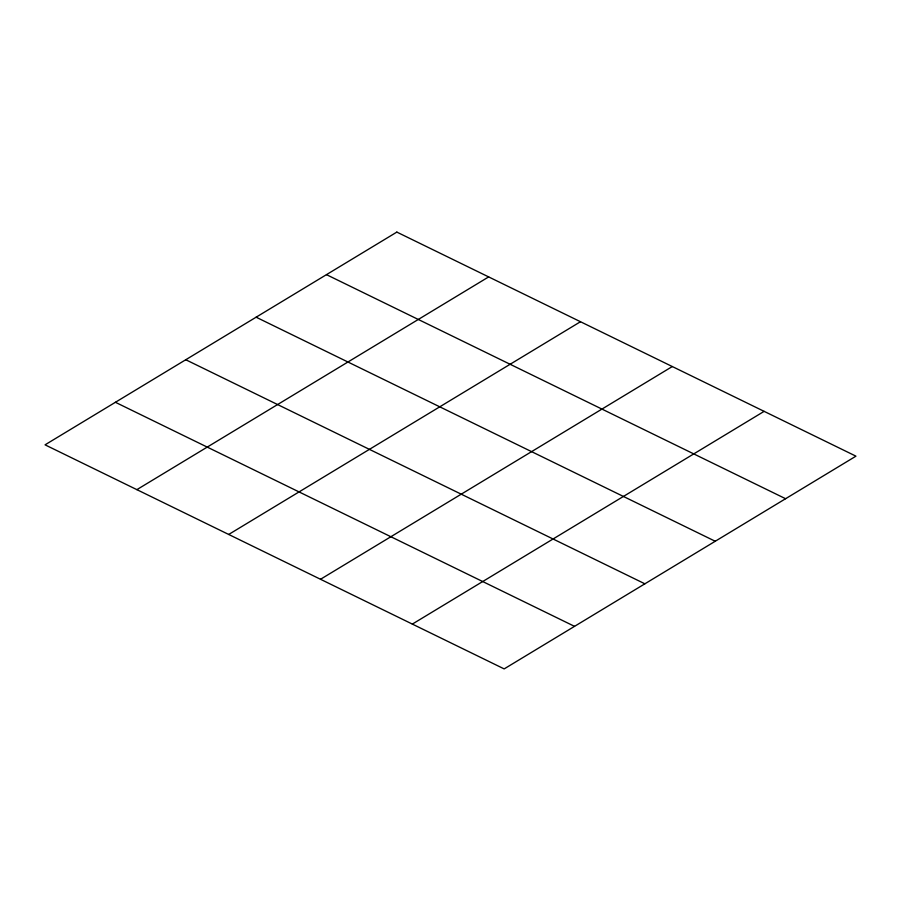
<?xml version="1.0" encoding="UTF-8"?>
<svg xmlns="http://www.w3.org/2000/svg" width="901" height="901" viewBox="0 0 901 901"><rect width="100%" height="100%" fill="white"/><g stroke="black" fill="none" stroke-linecap="round" stroke-linejoin="round"><path stroke-width="1.35" d="M136.873 489.648L488.657 276.911M228.696 534.462L580.481 321.725M320.519 579.275L672.304 366.538M412.343 624.089L764.127 411.352M326.477 274.647L785.593 498.715M256.121 317.197L715.236 541.264M185.764 359.736L644.879 583.803M115.407 402.285L574.523 626.353M396.834 232.098L45.05 444.835L504.166 668.902L855.95 456.165L396.834 232.098"/></g></svg>
